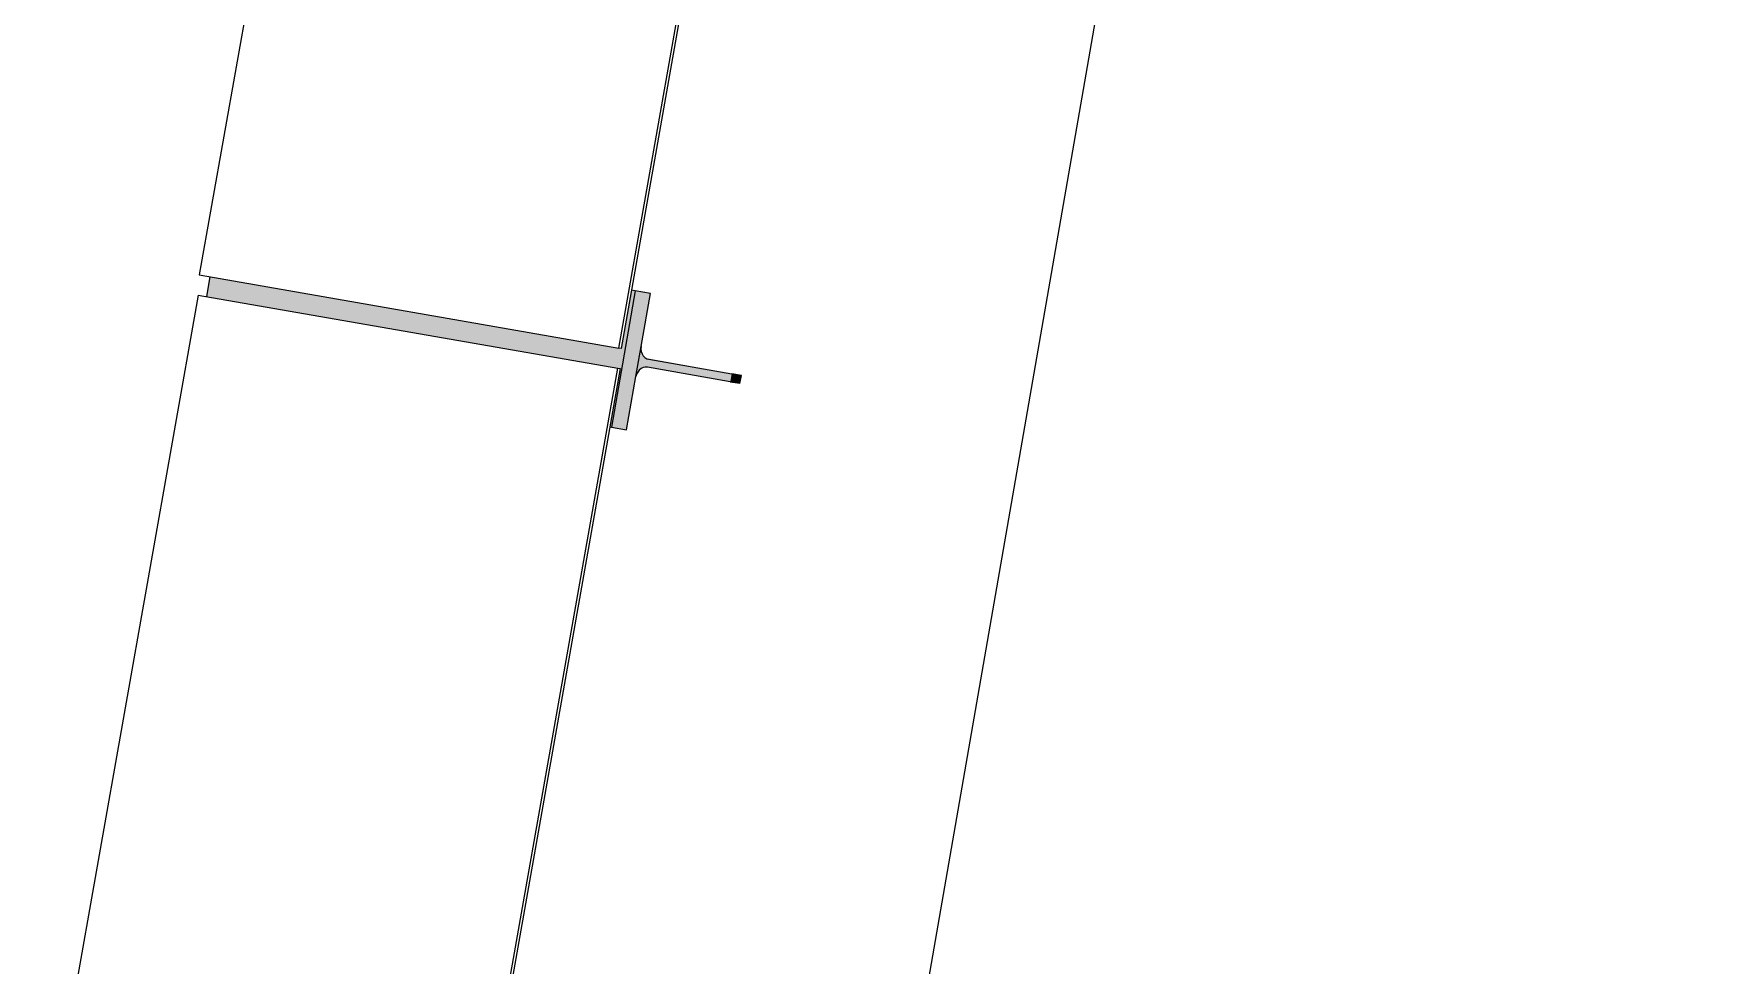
# Model space of a CAD drawing. Header units: metres. Extents: x -1164 to -1017, y 3 to 563.
# Drawn here: x -1042.567 to -1040.472, y 514.272 to 515.431 of the extents above; entities that cross this region are included whole.
import ezdxf

# ---------------------------------------------------------------- set-up
doc = ezdxf.new("R2010")
doc.units = ezdxf.units.M
doc.layers.add('A-DETL-GENF', color=7, linetype='Continuous', lineweight=9)
doc.layers.add('A-GENM', color=7, linetype='Continuous', lineweight=35)

# ---------------------------------------------------------------- blocks, each defined once
blk = doc.blocks.new('BR08_SCREEN_PANEL - SOUTH PANEL-5584177-DRG 2873021 - motorway level drainage')
at = {"layer": 'A-GENM', "color": 254, "lineweight": 25, "true_color": 0xd4d4d4}
for p, q in [((-1110.70789977515, 515.1060331511758), (-1110.912662626637, 513.9490081106316)), ((-1110.70789977515, 515.1060331511758), (-1110.186133151771, 515.0151250200906)), ((-1110.390896003258, 513.8580999795465), (-1110.186133151771, 515.0151250200906)), ((-1110.183222575805, 515.0146179063552), (-1110.387985427293, 513.857592865811)), ((-1110.186133151771, 515.0151250200906), (-1110.183222575805, 515.0146179063552))]:
    blk.add_line(p, q, dxfattribs=at)
blk = doc.blocks.new('BR08_SCREEN_PANEL - SOUTH PANEL-5584178-DRG 2873021 - motorway level drainage')
at = {"layer": 'A-GENM', "color": 254, "lineweight": 25, "true_color": 0xd4d4d4}
for p, q in [((-1110.502117312294, 516.2881319176553), (-1110.706709092757, 515.1310770711665)), ((-1110.184942469378, 515.0401689400815), (-1109.980350688915, 516.1972237865702)), ((-1109.977440112949, 516.1967166728347), (-1110.182031893413, 515.039661826346)), ((-1110.706709092757, 515.1310770711665), (-1110.184942469378, 515.0401689400815)), ((-1110.182031893413, 515.039661826346), (-1110.184942469378, 515.0401689400815))]:
    blk.add_line(p, q, dxfattribs=at)
blk = doc.blocks.new('BR08_GEN_POST_0 - 360UB_BASE-TRANS-5584170-DRG 2873021 - motorway level drainage')
at = {"layer": 'A-GENM', "lineweight": 25, "true_color": 0xcbc2be}
for points in [[(0.004999999999860222, 0.6719548192221048), (-0.00500000000013747, 0.6719548192221049), (-0.005000000000146099, 0.6599364833749853), (0.004999999999860256, 0.6599364833749853), (0.004999999999851627, 0.6716881970050721)], [(0.004999999999860256, 0.6599364833749853), (-0.005000000000146099, 0.6599364833749853), (-0.006159797905807449, 0.5506376886949114), (-0.008054359245594918, 0.5477724521891592), (-0.01404352458354174, 0.5440623576472302), (-0.0166270291032024, 0.5431987839790303), (0.01588470692444605, 0.543503347870215), (0.01027114277384793, 0.5458489921752698), (0.006306254449554285, 0.5502745220682355), (0.004999999999868919, 0.5553463120744188), (0.004999999999860256, 0.6353380902116109)], [(0.08599999999985919, 0.543198783979039), (-0.08600000000014503, 0.543198783979039), (-0.0860000000001364, 0.5238965520200097), (0.08599999999985918, 0.523896552020001), (0.0859999999998505, 0.535059286378851)], [(0.08599999999985918, 0.523896552020001), (-0.0860000000001364, 0.5238965520200097), (-0.0860000000001451, 0.5193028937700026), (-0.01243141133176697, 0.5191180632398134), (-0.01243141133151573, -1.126181814470328e-12), (0.01244520131580482, -1.117518877435941e-12), (0.01244520131558825, 0.5222437305706912), (0.0859999999998505, 0.5220480643396599)]]:
    blk.add_hatch(color=9, dxfattribs=at).paths.add_polyline_path(points)
at = {"layer": 'A-GENM', "color": 254, "lineweight": 25, "true_color": 0xd4d4d4}
for p, q in [((0.004999999999860222, 0.6721501485566258), (-0.00500000000013747, 0.6721501485566259)), ((-0.005000000000012534, 0.6721501485577657), (-0.005000000000012974, 0.6599364833761255)), ((0.004999999999987053, 0.6599364833761254), (0.00499999999998746, 0.6719548192232512)), ((-0.005000000000017441, 0.5553463120755586), (-0.00500000000001311, 0.6599364833761253)), ((0.00499999999998685, 0.659936483376125), (0.004999999999982536, 0.5553463120755586)), ((-0.01900000000001798, 0.5431987839801758), (-0.08600000000001799, 0.5431987839801782)), ((-0.08600000000001799, 0.5431987839801782), (-0.08600000000001869, 0.5238965520211493)), ((-0.08600000000001869, 0.5238965520211493), (0.08599999999998133, 0.5238965520211433)), ((-0.08600000000001869, 0.5238965520211493), (-0.0860000000000187, 0.5193028937711416)), ((0.01899999999998194, 0.5431987839801736), (-0.01900000000001788, 0.543198783980175)), ((0.08599999999998208, 0.5431987839801722), (0.01899999999998194, 0.5431987839801735)), ((0.08599999999998133, 0.5238965520211433), (0.08599999999998208, 0.5431987839801722)), ((0.08599999999998134, 0.5220480643407958), (0.08599999999998133, 0.5238965520211433)), ((-0.01243141133139753, 1.851078873515988e-14), (0.01244520131592945, 1.762990170517398e-14)), ((-0.01243141133139611, -3.088392042105426e-14), (0.01244520131592242, -3.134762865952823e-14))]:
    blk.add_line(p, q, dxfattribs=at)
at = {"layer": 'A-GENM', "color": 254, "lineweight": 25, "true_color": 0xd4d4d4, "flags": 128}
for points in [[(-0.01900000000001781, 0.5431987839801753), (-0.01588470692462942, 0.5435033478713566), (-0.01292562765237198, 0.5444017674396482), (-0.0102711427739955, 0.5458489921764229), (-0.008054359245465296, 0.5477724521902946), (-0.006386435849383772, 0.5500756971644981), (-0.005351009229472027, 0.5526432327785135), (-0.005000000000017441, 0.5553463120755587)], [(0.004999999999982518, 0.5553463120755582), (0.0053510092294368, 0.5526432327785127), (0.006386435849348325, 0.5500756971644973), (0.008054359245429663, 0.5477724521902936), (0.01027114277395978, 0.5458489921764217), (0.01292562765233628, 0.5444017674396469), (0.01588470692459372, 0.543503347871355), (0.01899999999998219, 0.5431987839801736)]]:
    blk.add_lwpolyline(points, dxfattribs=at)

msp = doc.modelspace()

# ---------------------------------------------------------------- linework, layer by layer
at = {"layer": 'A-DETL-GENF', "color": 161, "lineweight": 25, "true_color": 0xa3a3ff}
msp.add_line((-1036.386194377247, 543.4108627535469), (-1042.14032150181, 510.3075564678494), dxfattribs=at)

# ---------------------------------------------------------------- block references
at = {"layer": 'A-GENM', "color": 254, "lineweight": 25, "true_color": 0xd4d4d4}
for name in ['BR08_SCREEN_PANEL - SOUTH PANEL-5584178-DRG 2873021 - motorway level drainage', 'BR08_SCREEN_PANEL - SOUTH PANEL-5584177-DRG 2873021 - motorway level drainage']:
    msp.add_blockref(name, (68.34582455852751, 0), dxfattribs=at)
at = {"layer": 'A-GENM', "color": 254, "lineweight": 25, "true_color": 0xd4d4d4, "rotation": 260.1164888302637}
msp.add_blockref('BR08_GEN_POST_0 - 360UB_BASE-TRANS-5584170-DRG 2873021 - motorway level drainage', (-1042.349754841353, 515.1165192408927), dxfattribs=at)

doc.saveas('drawing.dxf')
